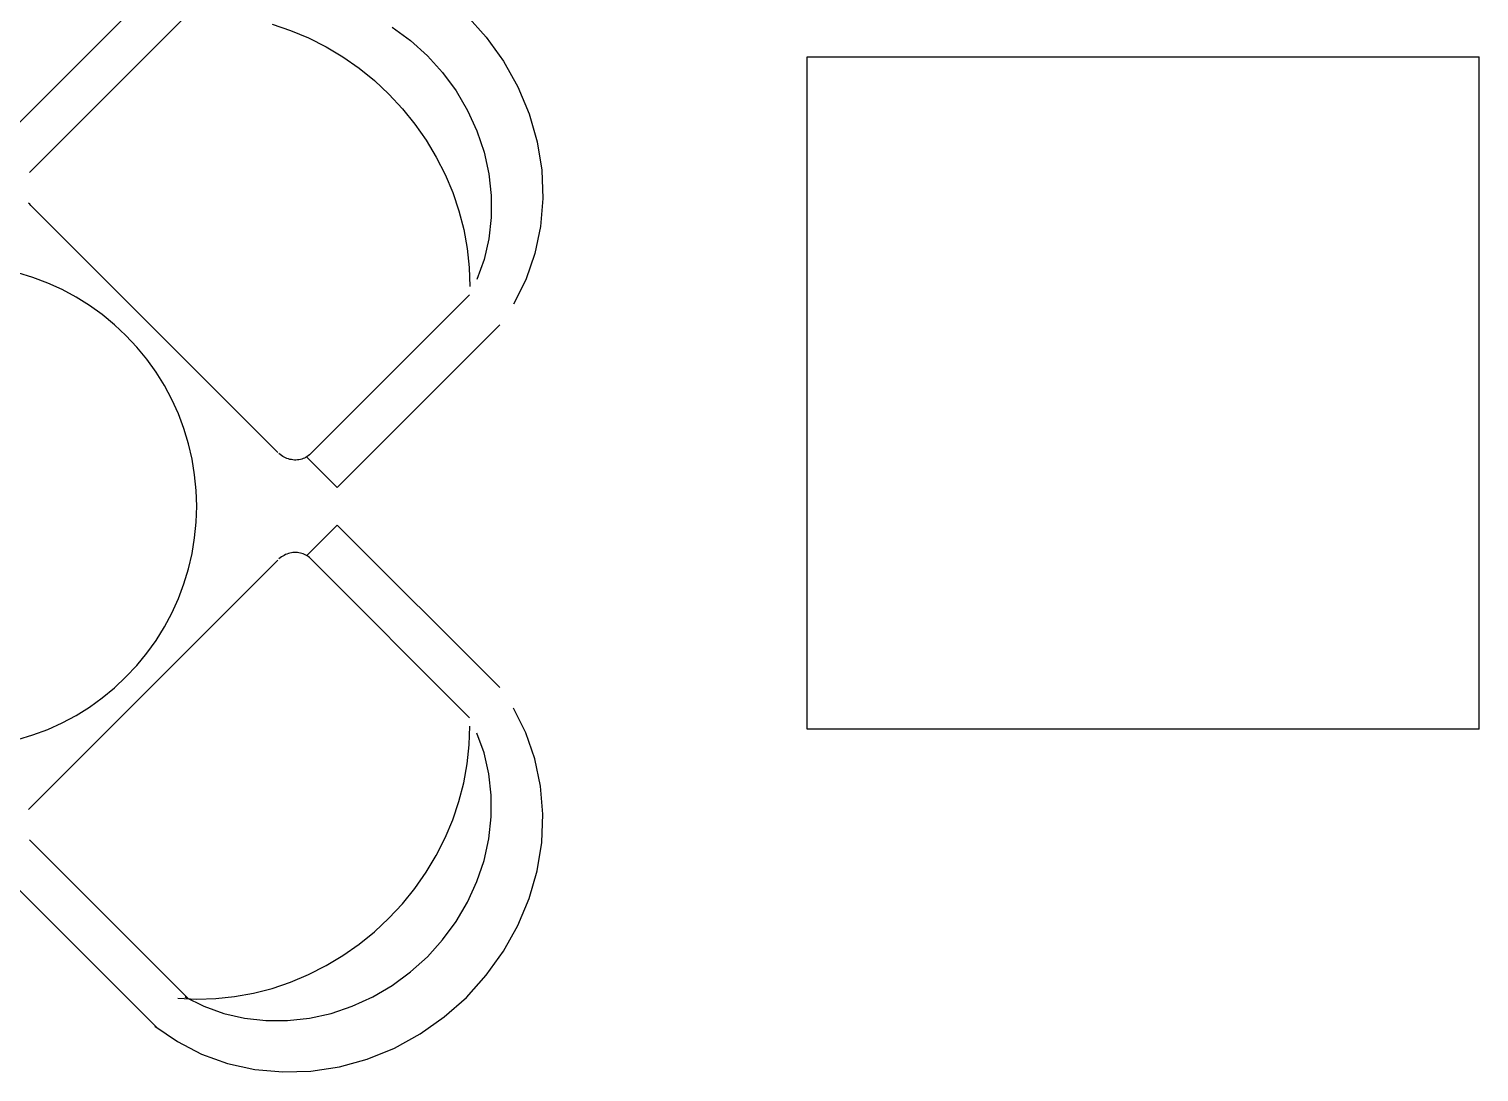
# Model space of a CAD drawing. Extents: x -81148 to 10972, y -53931 to 52487.
# Drawn here: x -25510 to -23708, y -26812 to -25517 of the extents above; entities that cross this region are included whole.
import ezdxf

# ---------------------------------------------------------------- set-up
doc = ezdxf.new("R2010")
doc.units = 0
doc.layers.get('0').update_dxf_attribs({"linetype": 'CONTINUOUS'})

msp = doc.modelspace()

# ---------------------------------------------------------------- linework, layer by layer
for p, q in [((-25551.2, -25662), (-25351.3, -25462.2)), ((-25509.4, -25695.1), (-25311.8, -25497.5)), ((-25207.6, -25510.6), (-25184.7, -25518.4)), ((-25058.5, -25514.2), (-25035.7, -25530.9)), ((-24966.2, -25499.4), (-24941.6, -25526.8)), ((-25184.7, -25518.4), (-25162.4, -25527.8)), ((-25162.4, -25527.8), (-25140.6, -25538.8)), ((-25035.7, -25530.9), (-25014.7, -25549.8)), ((-24941.6, -25526.8), (-24920.2, -25556.6)), ((-25140.6, -25538.8), (-25119.7, -25551.3)), ((-25014.7, -25549.8), (-24995.8, -25570.8)), ((-25119.7, -25551.3), (-25099.6, -25565.4)), ((-25099.6, -25565.4), (-25080.5, -25580.8)), ((-24920.2, -25556.6), (-24902.4, -25588.5)), ((-24542.9, -25551.4), (-23707.9, -25551.4)), ((-24542.9, -26386.4), (-24542.9, -25551.4)), ((-23707.9, -26386.4), (-23707.9, -25551.4)), ((-25080.5, -25580.8), (-25062.5, -25597.6)), ((-24995.8, -25570.8), (-24979.1, -25593.6)), ((-25062.5, -25597.6), (-25045.8, -25615.6)), ((-24979.1, -25593.6), (-24964.9, -25617.8)), ((-24902.4, -25588.5), (-24888.4, -25622)), ((-25045.8, -25615.6), (-25030.3, -25634.7)), ((-24964.9, -25617.8), (-24953.2, -25643.2)), ((-24888.4, -25622), (-24878.5, -25656.6)), ((-25030.3, -25634.7), (-25016.3, -25654.7)), ((-25016.3, -25654.7), (-25003.7, -25675.7)), ((-24953.2, -25643.2), (-24944.4, -25669.5)), ((-24878.5, -25656.6), (-24872.7, -25691.8)), ((-25003.7, -25675.7), (-24992.7, -25697.4)), ((-24944.4, -25669.5), (-24938.5, -25696.4)), ((-24872.7, -25691.8), (-24871.2, -25727.1)), ((-24992.7, -25697.4), (-24983.3, -25719.8)), ((-24938.5, -25696.4), (-24935.5, -25723.5)), ((-24983.3, -25719.8), (-24975.5, -25742.7)), ((-24935.5, -25723.5), (-24935.5, -25750.6)), ((-24871.2, -25727.1), (-24874.1, -25761.9)), ((-25509, -25734.4), (-25510.3, -25732.9)), ((-25507.7, -25735.8), (-25509, -25734.4)), ((-25200.7, -26042.7), (-25507.7, -25735.8)), ((-24975.5, -25742.7), (-24969.5, -25765.9)), ((-24969.5, -25765.9), (-24965.3, -25789.4)), ((-24935.5, -25750.6), (-24938.5, -25777.2)), ((-24874.1, -25761.9), (-24881.2, -25795.7)), ((-24938.5, -25777.2), (-24944.4, -25803)), ((-24965.3, -25789.4), (-24962.8, -25812.9)), ((-24944.4, -25803), (-24953.2, -25827.8)), ((-24881.2, -25795.7), (-24892.4, -25828.1)), ((-25505, -25825.4), (-25523.7, -25819.7)), ((-24962.8, -25812.9), (-24962.1, -25836.5)), ((-25486.6, -25832.3), (-25505, -25825.4)), ((-25468.7, -25840.4), (-25486.6, -25832.3)), ((-24892.4, -25828.1), (-24907.7, -25858.5)), ((-25451.4, -25849.7), (-25468.7, -25840.4)), ((-25434.7, -25860.1), (-25451.4, -25849.7)), ((-25160, -26044.5), (-24962.4, -25846.8)), ((-25418.8, -25871.5), (-25434.7, -25860.1)), ((-25403.6, -25884), (-25418.8, -25871.5)), ((-25389.3, -25897.4), (-25403.6, -25884)), ((-25126.9, -26086.2), (-24924.9, -25884.3)), ((-25375.8, -25911.7), (-25389.3, -25897.4)), ((-25363.4, -25926.9), (-25375.8, -25911.7)), ((-25351.9, -25942.8), (-25363.4, -25926.9)), ((-25341.6, -25959.5), (-25351.9, -25942.8)), ((-25332.3, -25976.8), (-25341.6, -25959.5)), ((-25324.2, -25994.7), (-25332.3, -25976.8)), ((-25317.3, -26013.1), (-25324.2, -25994.7)), ((-25311.6, -26031.9), (-25317.3, -26013.1)), ((-25307.2, -26051), (-25311.6, -26031.9)), ((-25304, -26070.3), (-25307.2, -26051)), ((-25197.8, -26045.4), (-25199.3, -26044.1)), ((-25196.2, -26046.5), (-25197.8, -26045.4)), ((-25194.6, -26047.6), (-25196.2, -26046.5)), ((-25192.9, -26048.5), (-25194.6, -26047.6)), ((-25191.1, -26049.4), (-25192.9, -26048.5)), ((-25189.3, -26050.1), (-25191.1, -26049.4)), ((-25187.5, -26050.8), (-25189.3, -26050.1)), ((-25185.6, -26051.3), (-25187.5, -26050.8)), ((-25183.8, -26051.6), (-25185.6, -26051.3)), ((-25181.9, -26051.9), (-25183.8, -26051.6)), ((-25180, -26052.1), (-25181.9, -26051.9)), ((-25178.1, -26052.1), (-25180, -26052.1)), ((-25176.3, -26052), (-25178.1, -26052.1)), ((-25174.4, -26051.7), (-25176.3, -26052)), ((-25172.6, -26051.4), (-25174.4, -26051.7)), ((-25170.8, -26050.9), (-25172.6, -26051.4)), ((-25169.1, -26050.3), (-25170.8, -26050.9)), ((-25167.4, -26049.6), (-25169.1, -26050.3)), ((-25165.8, -26048.8), (-25167.4, -26049.6)), ((-25164.3, -26047.9), (-25165.8, -26048.8)), ((-25162.8, -26046.9), (-25164.3, -26047.9)), ((-25126.9, -26086.2), (-25164.3, -26048.8)), ((-25161.4, -26045.7), (-25162.8, -26046.9)), ((-25160, -26044.5), (-25161.4, -26045.7)), ((-25302, -26089.9), (-25304, -26070.3)), ((-25301.4, -26109.5), (-25302, -26089.9)), ((-25302, -26129.1), (-25301.4, -26109.5)), ((-25304, -26148.7), (-25302, -26129.1)), ((-25126.9, -26132.8), (-25164.3, -26170.2)), ((-25126.9, -26132.8), (-24924.9, -26334.7)), ((-25307.2, -26168), (-25304, -26148.7)), ((-25200.7, -26176.3), (-25507.7, -26483.2)), ((-25311.6, -26187.2), (-25307.2, -26168)), ((-25197.8, -26173.6), (-25199.3, -26174.9)), ((-25196.2, -26172.5), (-25197.8, -26173.6)), ((-25194.6, -26171.4), (-25196.2, -26172.5)), ((-25192.9, -26170.5), (-25194.6, -26171.4)), ((-25191.1, -26169.6), (-25192.9, -26170.5)), ((-25189.3, -26168.9), (-25191.1, -26169.6)), ((-25187.5, -26168.2), (-25189.3, -26168.9)), ((-25185.6, -26167.7), (-25187.5, -26168.2)), ((-25183.8, -26167.4), (-25185.6, -26167.7)), ((-25181.9, -26167.1), (-25183.8, -26167.4)), ((-25180, -26166.9), (-25181.9, -26167.1)), ((-25178.1, -26166.9), (-25180, -26166.9)), ((-25176.3, -26167), (-25178.1, -26166.9)), ((-25174.4, -26167.3), (-25176.3, -26167)), ((-25172.6, -26167.6), (-25174.4, -26167.3)), ((-25170.8, -26168.1), (-25172.6, -26167.6)), ((-25169.1, -26168.7), (-25170.8, -26168.1)), ((-25167.4, -26169.4), (-25169.1, -26168.7)), ((-25165.8, -26170.2), (-25167.4, -26169.4)), ((-25164.2, -26171.1), (-25165.8, -26170.2)), ((-25162.8, -26172.1), (-25164.2, -26171.1)), ((-25161.4, -26173.3), (-25162.8, -26172.1)), ((-25160, -26174.5), (-25161.4, -26173.3)), ((-25160, -26174.5), (-24962.4, -26372.2)), ((-25317.3, -26205.9), (-25311.6, -26187.2)), ((-25324.2, -26224.3), (-25317.3, -26205.9)), ((-25332.3, -26242.2), (-25324.2, -26224.3)), ((-25341.6, -26259.5), (-25332.3, -26242.2)), ((-25351.9, -26276.2), (-25341.6, -26259.5)), ((-25363.4, -26292.1), (-25351.9, -26276.2)), ((-25389.3, -26321.6), (-25375.8, -26307.3)), ((-25375.8, -26307.3), (-25363.4, -26292.1)), ((-25403.6, -26335.1), (-25389.3, -26321.6)), ((-25418.8, -26347.5), (-25403.6, -26335.1)), ((-25451.4, -26369.3), (-25434.7, -26358.9)), ((-25434.7, -26358.9), (-25418.8, -26347.5)), ((-24892.4, -26390.9), (-24907.7, -26360.5)), ((-25486.6, -26386.7), (-25468.7, -26378.6)), ((-25468.7, -26378.6), (-25451.4, -26369.3)), ((-25523.7, -26399.3), (-25505, -26393.6)), ((-25505, -26393.6), (-25486.6, -26386.7)), ((-24962.8, -26406.1), (-24962.1, -26382.5)), ((-24944.4, -26416), (-24953.2, -26391.2)), ((-24881.2, -26423.3), (-24892.4, -26390.9)), ((-23707.9, -26386.4), (-24542.9, -26386.4)), ((-24965.3, -26429.6), (-24962.8, -26406.1)), ((-24938.4, -26441.8), (-24944.4, -26416)), ((-24969.5, -26453.1), (-24965.3, -26429.6)), ((-24874.1, -26457.1), (-24881.2, -26423.3)), ((-24935.5, -26468.4), (-24938.4, -26441.8)), ((-24975.5, -26476.3), (-24969.5, -26453.1)), ((-24935.5, -26495.5), (-24935.5, -26468.4)), ((-24871.2, -26491.9), (-24874.1, -26457.1)), ((-25509, -26484.6), (-25510.3, -26486.1)), ((-25507.7, -26483.2), (-25509, -26484.6)), ((-24983.3, -26499.2), (-24975.5, -26476.3)), ((-24992.7, -26521.6), (-24983.3, -26499.2)), ((-24938.5, -26522.6), (-24935.5, -26495.5)), ((-24872.7, -26527.2), (-24871.2, -26491.9)), ((-25509.4, -26523.9), (-25311.7, -26721.5)), ((-25003.7, -26543.3), (-24992.7, -26521.6)), ((-24944.4, -26549.5), (-24938.5, -26522.6)), ((-24878.4, -26562.4), (-24872.7, -26527.2)), ((-25551.1, -26557), (-25351.3, -26756.8)), ((-25016.2, -26564.2), (-25003.7, -26543.3)), ((-24953.2, -26575.8), (-24944.4, -26549.5)), ((-25030.3, -26584.3), (-25016.2, -26564.2)), ((-24964.8, -26601.2), (-24953.2, -26575.8)), ((-24888.4, -26597), (-24878.4, -26562.4)), ((-25045.7, -26603.4), (-25030.3, -26584.3)), ((-25062.5, -26621.4), (-25045.7, -26603.4)), ((-24979.1, -26625.4), (-24964.8, -26601.2)), ((-24902.4, -26630.5), (-24888.4, -26597)), ((-25080.5, -26638.2), (-25062.5, -26621.4)), ((-24995.8, -26648.2), (-24979.1, -26625.4)), ((-24920.2, -26662.4), (-24902.4, -26630.5)), ((-25099.6, -26653.6), (-25080.5, -26638.2)), ((-25014.7, -26669.2), (-24995.8, -26648.2)), ((-25140.6, -26680.2), (-25119.7, -26667.7)), ((-25119.7, -26667.7), (-25099.6, -26653.6)), ((-24941.6, -26692.2), (-24920.2, -26662.4)), ((-25162.3, -26691.2), (-25140.6, -26680.2)), ((-25035.7, -26688.1), (-25014.7, -26669.2)), ((-25207.6, -26708.4), (-25184.7, -26700.6)), ((-25184.7, -26700.6), (-25162.3, -26691.2)), ((-25058.5, -26704.8), (-25035.7, -26688.1)), ((-24966.2, -26719.6), (-24941.6, -26692.2)), ((-25324.7, -26720.7), (-25301.4, -26721.8)), ((-25316.1, -26719.1), (-25292.7, -26730.7)), ((-25301.4, -26721.8), (-25277.8, -26721.1)), ((-25277.8, -26721.1), (-25254.3, -26718.6)), ((-25254.3, -26718.6), (-25230.8, -26714.4)), ((-25230.8, -26714.4), (-25207.6, -26708.4)), ((-25108.1, -26730.7), (-25082.7, -26719.1)), ((-25082.7, -26719.1), (-25058.5, -26704.8)), ((-24993.8, -26743.9), (-24966.2, -26719.6)), ((-25292.7, -26730.7), (-25267.9, -26739.5)), ((-25267.9, -26739.5), (-25242.1, -26745.5)), ((-25161.3, -26745.4), (-25134.4, -26739.5)), ((-25134.4, -26739.5), (-25108.1, -26730.7)), ((-25353.3, -26755.3), (-25325.5, -26774.5)), ((-25242.1, -26745.5), (-25215.5, -26748.4)), ((-25215.5, -26748.4), (-25188.4, -26748.4)), ((-25188.4, -26748.4), (-25161.3, -26745.4)), ((-25023.8, -26765.1), (-24993.8, -26743.9)), ((-25325.5, -26774.5), (-25295.3, -26790.1)), ((-25055.8, -26782.6), (-25023.8, -26765.1)), ((-25295.3, -26790.1), (-25263.1, -26801.7)), ((-25089.5, -26796.2), (-25055.8, -26782.6)), ((-25263.1, -26801.7), (-25229.4, -26809.1)), ((-25229.4, -26809.1), (-25194.6, -26812.3)), ((-25194.6, -26812.3), (-25159.4, -26811.2)), ((-25159.4, -26811.2), (-25124.1, -26805.8)), ((-25124.1, -26805.8), (-25089.5, -26796.2))]:
    msp.add_line(p, q)

doc.saveas('drawing.dxf')
